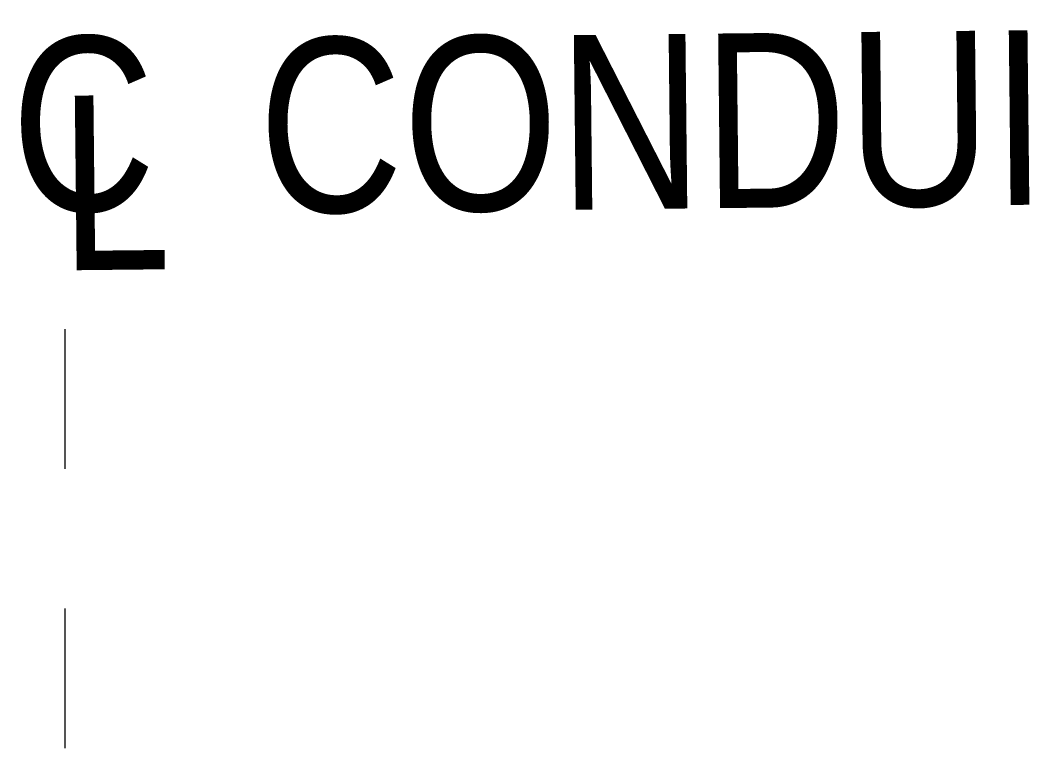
# Model space of a CAD drawing. Header units: metres. Extents: x 311 to 403, y 3 to 1186.
# Drawn here: x 335.941 to 336.663, y 1184.678 to 1185.209 of the extents above; entities that cross this region are included whole.
import ezdxf

# ---------------------------------------------------------------- set-up
doc = ezdxf.new("R2010")
doc.units = ezdxf.units.M
doc.linetypes.add('JacobsCenter', pattern=[0.015, 0.009, -0.0015, 0.003, -0.0015])
doc.layers.add('A-ANNO-NOTE', color=7, linetype='Continuous', lineweight=9)
doc.layers.add('A-DETL', color=7, linetype='Continuous', lineweight=13)
doc.styles.add('Arial Narrow_1', font='ARIALN.TTF', dxfattribs={"height": 0.125})
doc.styles.add('Arial Narrow_2', font='ARIALN.TTF', dxfattribs={"height": 0.0025})

# ---------------------------------------------------------------- blocks, each defined once
blk = doc.blocks.new('CS_Annot_Centreline Symbol2 - CS_Annot_Centreline Symbol 2-5073161-DRG-2873124 - PLAN - UPSTAND FLOOD WALL AT SOUTH END')
at = {"layer": 'A-ANNO-NOTE', "char_height": 0.0025, "attachment_point": 1, "style": 'Arial Narrow_2'}
for s, insert, width in [('C  ', (-0.001093, 0.004763), 0.00440928), ('L', (-0.00041, 0.003917), 0.00192405)]:
    blk.add_mtext(s, dxfattribs=dict(at, insert=insert, width=width))

msp = doc.modelspace()

# ---------------------------------------------------------------- linework, layer by layer
at = {"layer": 'A-DETL', "linetype": 'JacobsCenter', "lineweight": 18}
msp.add_line((335.97326, 1184.98806), (335.97326, 1182.13428), dxfattribs=at)

# ---------------------------------------------------------------- block references
at = {"layer": 'A-ANNO-NOTE', "xscale": 50.00000000000001, "yscale": 50.00000000000001, "zscale": 50.00000000000001, "rotation": 0.6198504060259903}
msp.add_blockref('CS_Annot_Centreline Symbol2 - CS_Annot_Centreline Symbol 2-5073161-DRG-2873124 - PLAN - UPSTAND FLOOD WALL AT SOUTH END', (335.99138, 1184.95945), dxfattribs=at)

# ---------------------------------------------------------------- texts
at = {"layer": 'A-ANNO-NOTE', "insert": (336.11134, 1185.19609), "char_height": 0.125, "attachment_point": 1, "rotation": 0.61985, "style": 'Arial Narrow_1', "bg_fill": 3, "box_fill_scale": 1, "bg_fill_color": 256, "bg_fill_true_color": 13158600, "bg_fill_transparency": 0}
msp.add_mtext('CONDUIT GROUP', dxfattribs=at)

doc.saveas('drawing.dxf')
